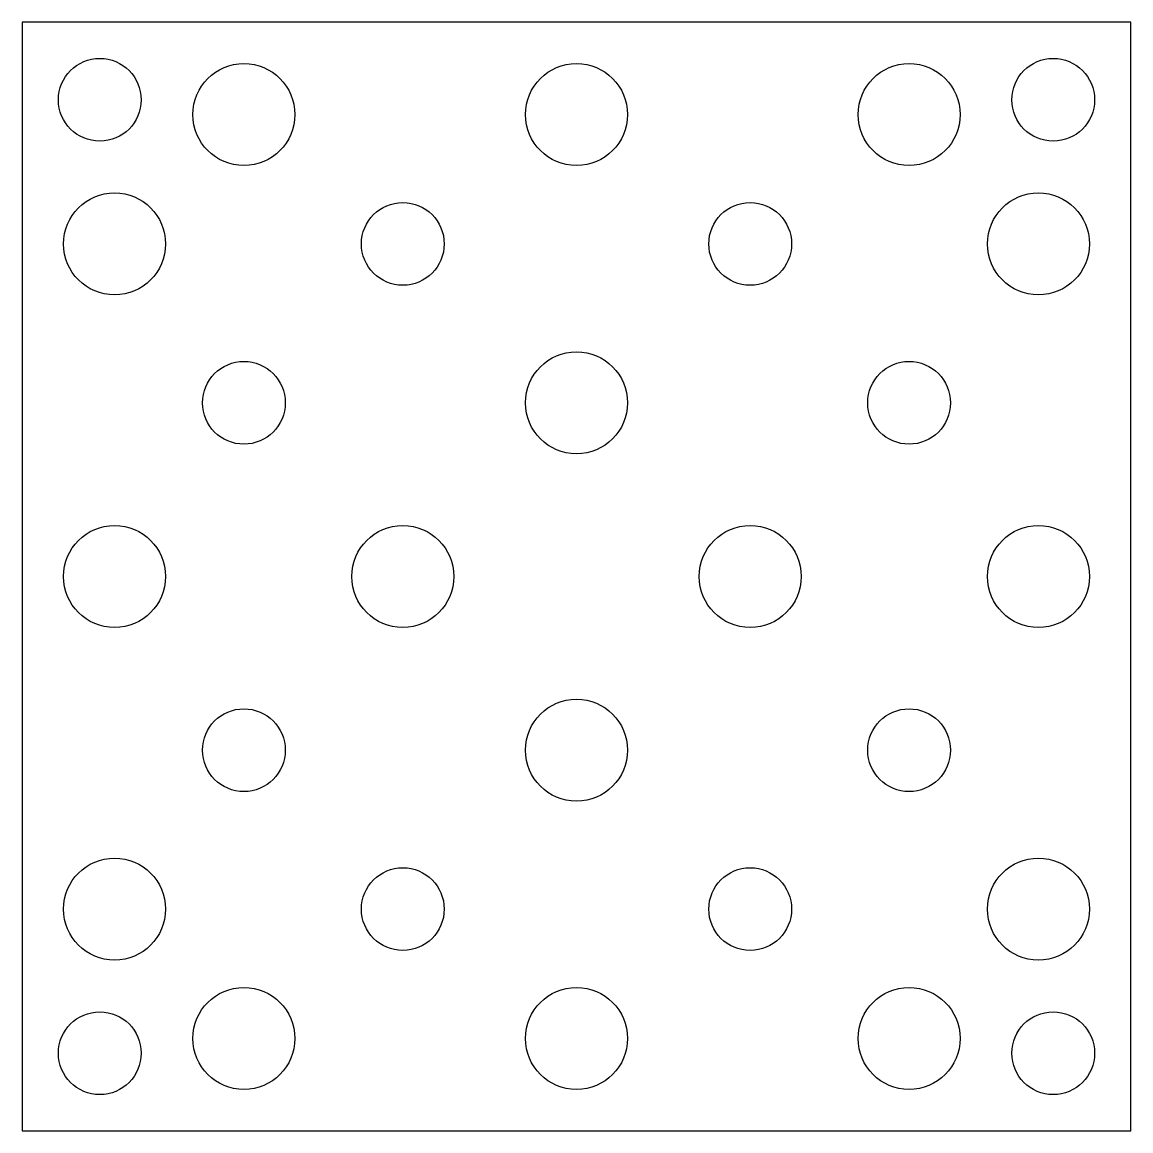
# Model space of a CAD drawing. Header units: millimetres. Extents: x 0 to 38.1, y -38.1 to 0.
import ezdxf

# ---------------------------------------------------------------- set-up
doc = ezdxf.new("R2010")
doc.units = ezdxf.units.MM

msp = doc.modelspace()

# ---------------------------------------------------------------- linework, layer by layer
msp.add_lwpolyline([(38.1, -38.1), (38.1, 0), (0, 0), (0, -38.1)], close=True)
for centre, radius in [((2.667, -2.667), 1.422), ((7.62, -3.175), 1.753), ((19.05, -3.175), 1.753), ((30.48, -3.175), 1.753), ((35.433, -2.667), 1.422), ((3.175, -7.62), 1.753), ((34.925, -7.62), 1.753), ((13.081, -7.62), 1.422), ((25.019, -7.62), 1.422), ((19.05, -13.081), 1.753), ((7.62, -13.081), 1.422), ((30.48, -13.081), 1.422), ((3.175, -19.05), 1.753), ((13.081, -19.05), 1.753), ((25.019, -19.05), 1.753), ((34.925, -19.05), 1.753), ((7.62, -25.019), 1.422), ((19.05, -25.019), 1.753), ((30.48, -25.019), 1.422), ((3.175, -30.48), 1.753), ((34.925, -30.48), 1.753), ((13.081, -30.48), 1.422), ((25.019, -30.48), 1.422), ((7.62, -34.925), 1.753), ((19.05, -34.925), 1.753), ((30.48, -34.925), 1.753), ((2.667, -35.433), 1.422), ((35.433, -35.433), 1.422)]:
    msp.add_circle(centre, radius)

doc.saveas('drawing.dxf')
